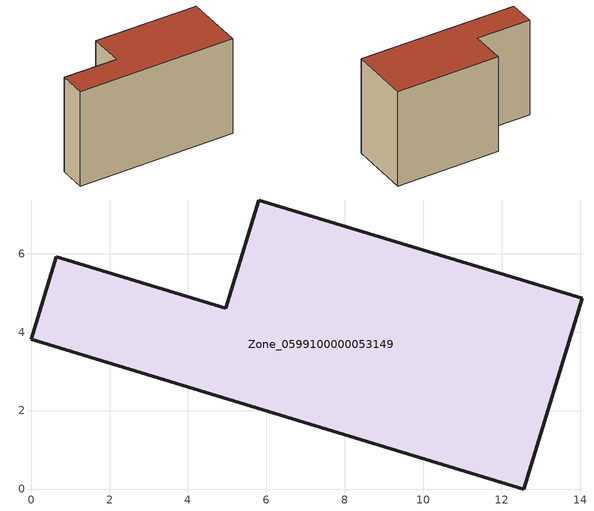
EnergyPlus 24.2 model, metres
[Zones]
Zone_0599100000053149
 floor ground (C_G): 12.57,0 0,3.82 0.64,5.92 4.96,4.61 5.8,7.37 14.06,4.87 z0
 wall outside (C_F): 12.57,0 14.06,4.87 5.8,7.37 4.96,4.61 0.64,5.92 0,3.82 12.57,0 z0:8.32
 roof outside (C_R): 0,3.82 12.57,0 14.06,4.87 5.8,7.37 4.96,4.61 0.64,5.92 z8.32
[BUILDING]
Pand.0599100000053149: North Axis=0; Terrain=City; Loads Convergence Tolerance Value=0.04; Temperature Convergence Tolerance Value=0.4; Solar Distribution=FullExterior; Maximum Number of Warmup Days=25; Minimum Number of Warmup Days=1
[Site:Location]
Rotterdam.The.Hague.AP_ZH_NLD Design_Conditions: Latitude=51.96; Longitude=4.45; Time Zone=1; Elevation=-4.5
[SITE:GROUNDTEMPERATURE:BUILDINGSURFACE]
18, 18, 18, 18, 18, 18, 18, 18, 18, 18, 18, 18
[MATERIAL] Thermal Absorptance=0.9; Solar Absorptance=0.7; Visible Absorptance=0.7
Name | Roughness | Thickness | Conductivity | Density | Specific Heat
G.TI.1975-1991 | MediumSmooth | 0.15 | 0.288461 | 540 | 1210
F.TI.1975-1991 | Rough | 0.3 | 0.230769 | 1920 | 840
R.TI.1975-1991 | MediumRough | 0.2 | 0.153846 | 1500 | 1000
[CONSTRUCTION]
C_G: G.TI.1975-1991
C_F: F.TI.1975-1991
C_R: R.TI.1975-1991
[ZONE]
Zone_0599100000053149: Type=1; Multiplier=1; Ceiling Height=Autocalculate; Volume=Autocalculate; Floor Area=autocalculate; Part of Total Floor Area=Yes
[ZONEINFILTRATION:DESIGNFLOWRATE]
Infil_Zone_0599100000053149: Zone or ZoneList or Space or SpaceList=Zone_0599100000053149; Schedule=AlwaysOn; Design Flow Rate Calculation Method=Flow/Area; Flow Rate per Floor Area=0.003; Constant Term Coefficient=1; Temperature Term Coefficient=0; Velocity Term Coefficient=0; Velocity Squared Term Coefficient=0
[HVACTEMPLATE:ZONE:IDEALLOADSAIRSYSTEM]
Zone_0599100000053149: Maximum Heating Supply Air Temperature=50; Minimum Cooling Supply Air Temperature=13; Maximum Heating Supply Air Humidity Ratio=0.0156; Minimum Cooling Supply Air Humidity Ratio=0.0077; Heating Limit=NoLimit; Cooling Limit=NoLimit; Dehumidification Control Type=ConstantSensibleHeatRatio; Cooling Sensible Heat Ratio=0.7; Dehumidification Setpoint=60; Humidification Control Type=None; Humidification Setpoint=30; Outdoor Air Method=None; Outdoor Air Flow Rate per Person=0.00944; Outdoor Air Flow Rate per Zone Floor Area=0; Outdoor Air Flow Rate per Zone=0; Demand Controlled Ventilation Type=None; Outdoor Air Economizer Type=NoEconomizer; Heat Recovery Type=None; Sensible Heat Recovery Effectiveness=0.7; Latent Heat Recovery Effectiveness=0.65
[ZONECONTROL:THERMOSTAT]
ThermostatControl_Zone_0599100000053149: Zone or ZoneList=Zone_0599100000053149; Control Type Schedule=DualSetpointControlType; Control 1=Thermostat_Zone_0599100000053149; Temperature Difference Between Cutout And Setpoint=0
[THERMOSTATSETPOINT:DUALSETPOINT]
Thermostat_Zone_0599100000053149: Heating Setpoint Temperature Schedule=HeatingSetpoint_Zone_0599100000053149; Cooling Setpoint Temperature Schedule=CoolingSetpoint_Zone_0599100000053149
[SCHEDULE:COMPACT]
HeatingSetpoint_Zone_0599100000053149: Through: 12/31, For: AllDays, Until: 24:00, 21
CoolingSetpoint_Zone_0599100000053149: Through: 12/31, For: AllDays, Until: 24:00, 24
DualSetpointControlType: Through: 12/31, For: AllDays, Until: 24:00, 4
AlwaysOn: Through: 12/31, For: AllDays, Until: 24:00, 1
